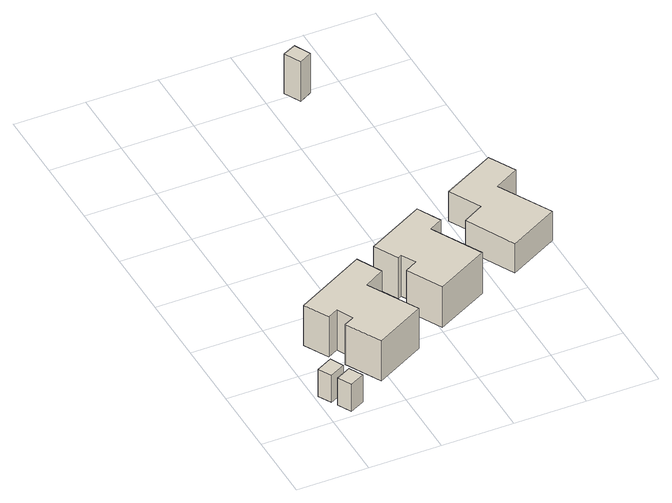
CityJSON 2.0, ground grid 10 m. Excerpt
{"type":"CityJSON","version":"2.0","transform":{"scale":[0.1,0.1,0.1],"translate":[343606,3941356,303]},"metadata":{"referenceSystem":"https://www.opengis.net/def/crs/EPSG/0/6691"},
"CityObjects":{
"building1":{"type":"Building","attributes":{"measuredHeight":4.4,"BuildingIDAttribute.prefecture":"14","BuildingIDAttribute.city":"14151","BuildingDetailAttribute.surveyYear":2015},"geometry":[{"type":"Solid","lod":"1","boundaries":[[[[0,1,2,3]],[[2,4,5,3]],[[1,6,4,2]],[[0,7,6,1]],[[3,5,7,0]],[[4,6,7,5]]]]}]},
"building2":{"type":"Building","attributes":{"measuredHeight":4.4,"BuildingIDAttribute.prefecture":"14","BuildingIDAttribute.city":"14151","BuildingDetailAttribute.surveyYear":2015},"geometry":[{"type":"Solid","lod":"1","boundaries":[[[[8,9,10,11]],[[10,12,13,11]],[[9,14,12,10]],[[8,15,14,9]],[[11,13,15,8]],[[12,14,15,13]]]]}]},
"building3":{"type":"Building","attributes":{"usage":"452","measuredHeight":8.1,"storeysAboveGround":1,"BuildingIDAttribute.prefecture":"14","BuildingIDAttribute.city":"14151","BuildingDetailAttribute.totalFloorArea":102.96,"BuildingDetailAttribute.buildingFootprintArea":102.96,"BuildingDetailAttribute.buildingStructureType":"610","BuildingDetailAttribute.buildingStructureOrgType":"2","BuildingDetailAttribute.orgUsage":"193","BuildingDetailAttribute.surveyYear":2015},"geometry":[{"type":"Solid","lod":"1","boundaries":[[[[16,17,18,19,20,21,22,23,24,25]],[[24,26,27,25]],[[23,28,26,24]],[[22,29,28,23]],[[21,30,29,22]],[[20,31,30,21]],[[19,32,31,20]],[[18,33,32,19]],[[17,34,33,18]],[[16,35,34,17]],[[25,27,35,16]],[[26,28,29,30,31,32,33,34,35,27]]]]}]},
"building4":{"type":"Building","attributes":{"usage":"452","measuredHeight":8.3,"storeysAboveGround":1,"BuildingIDAttribute.prefecture":"14","BuildingIDAttribute.city":"14151","BuildingDetailAttribute.totalFloorArea":96.12,"BuildingDetailAttribute.buildingFootprintArea":96.12,"BuildingDetailAttribute.buildingStructureType":"610","BuildingDetailAttribute.buildingStructureOrgType":"2","BuildingDetailAttribute.orgUsage":"193","BuildingDetailAttribute.surveyYear":2015},"geometry":[{"type":"Solid","lod":"1","boundaries":[[[[36,37,38,39,40,41,42,43,44,45]],[[44,46,47,45]],[[43,48,46,44]],[[42,49,48,43]],[[41,50,49,42]],[[40,51,50,41]],[[39,52,51,40]],[[38,53,52,39]],[[37,54,53,38]],[[36,55,54,37]],[[45,47,55,36]],[[46,48,49,50,51,52,53,54,55,47]]]]}]},
"building5":{"type":"Building","attributes":{"usage":"452","measuredHeight":6,"storeysAboveGround":1,"BuildingIDAttribute.prefecture":"14","BuildingIDAttribute.city":"14151","BuildingDetailAttribute.totalFloorArea":99.14,"BuildingDetailAttribute.buildingFootprintArea":99.14,"BuildingDetailAttribute.buildingStructureType":"610","BuildingDetailAttribute.buildingStructureOrgType":"2","BuildingDetailAttribute.orgUsage":"193","BuildingDetailAttribute.surveyYear":2015},"geometry":[{"type":"Solid","lod":"1","boundaries":[[[[56,57,58,59,60,61,62,63]],[[62,64,65,63]],[[61,66,64,62]],[[60,67,66,61]],[[59,68,67,60]],[[58,69,68,59]],[[57,70,69,58]],[[56,71,70,57]],[[63,65,71,56]],[[64,66,67,68,69,70,71,65]]]]}]},
"building6":{"type":"Building","attributes":{"measuredHeight":6.4,"BuildingIDAttribute.prefecture":"14","BuildingIDAttribute.city":"14151","BuildingDetailAttribute.surveyYear":2015,"BuildingLandSlideRiskAttribute.description":"1","BuildingLandSlideRiskAttribute.areaType":"1"},"geometry":[{"type":"Solid","lod":"1","boundaries":[[[[72,73,74,75]],[[74,76,77,75]],[[73,78,76,74]],[[72,79,78,73]],[[75,77,79,72]],[[76,78,79,77]]]]}]}
},
"vertices":[
[27,64,10],[36,45,10],[14,34,10],[4,52,10],[14,34,53],[4,52,53],[36,45,53],[27,64,53],
[40,38,9],[50,19,9],[29,8,9],[19,27,9],[29,8,52],[19,27,52],[50,19,52],[40,38,52],
[132,205,8],[150,170,8],[121,154,8],[159,84,8],[89,47,8],[63,96,8],[77,103,8],[66,126,8],[51,118,8],[33,152,8],[51,118,72],[33,152,72],[66,126,72],[77,103,72],[63,96,72],[89,47,72],[159,84,72],[121,154,72],[150,170,72],[132,205,72],
[242,260,8],[259,227,8],[240,217,8],[277,147,8],[203,108,8],[177,157,8],[195,167,8],[184,186,8],[179,183,8],[161,217,8],[179,183,73],[161,217,73],[184,186,73],[195,167,73],[177,157,73],[203,108,73],[277,147,73],[240,217,73],[259,227,73],[242,260,73],
[400,201,9],[330,164,9],[295,232,9],[324,248,9],[301,292,9],[375,331,9],[395,294,9],[360,275,9],[395,294,56],[360,275,56],[375,331,56],[301,292,56],[324,248,56],[295,232,56],[330,164,56],[400,201,56],
[227,606,10],[246,615,10],[257,593,10],[239,583,10],[257,593,73],[239,583,73],[246,615,73],[227,606,73]
]}
